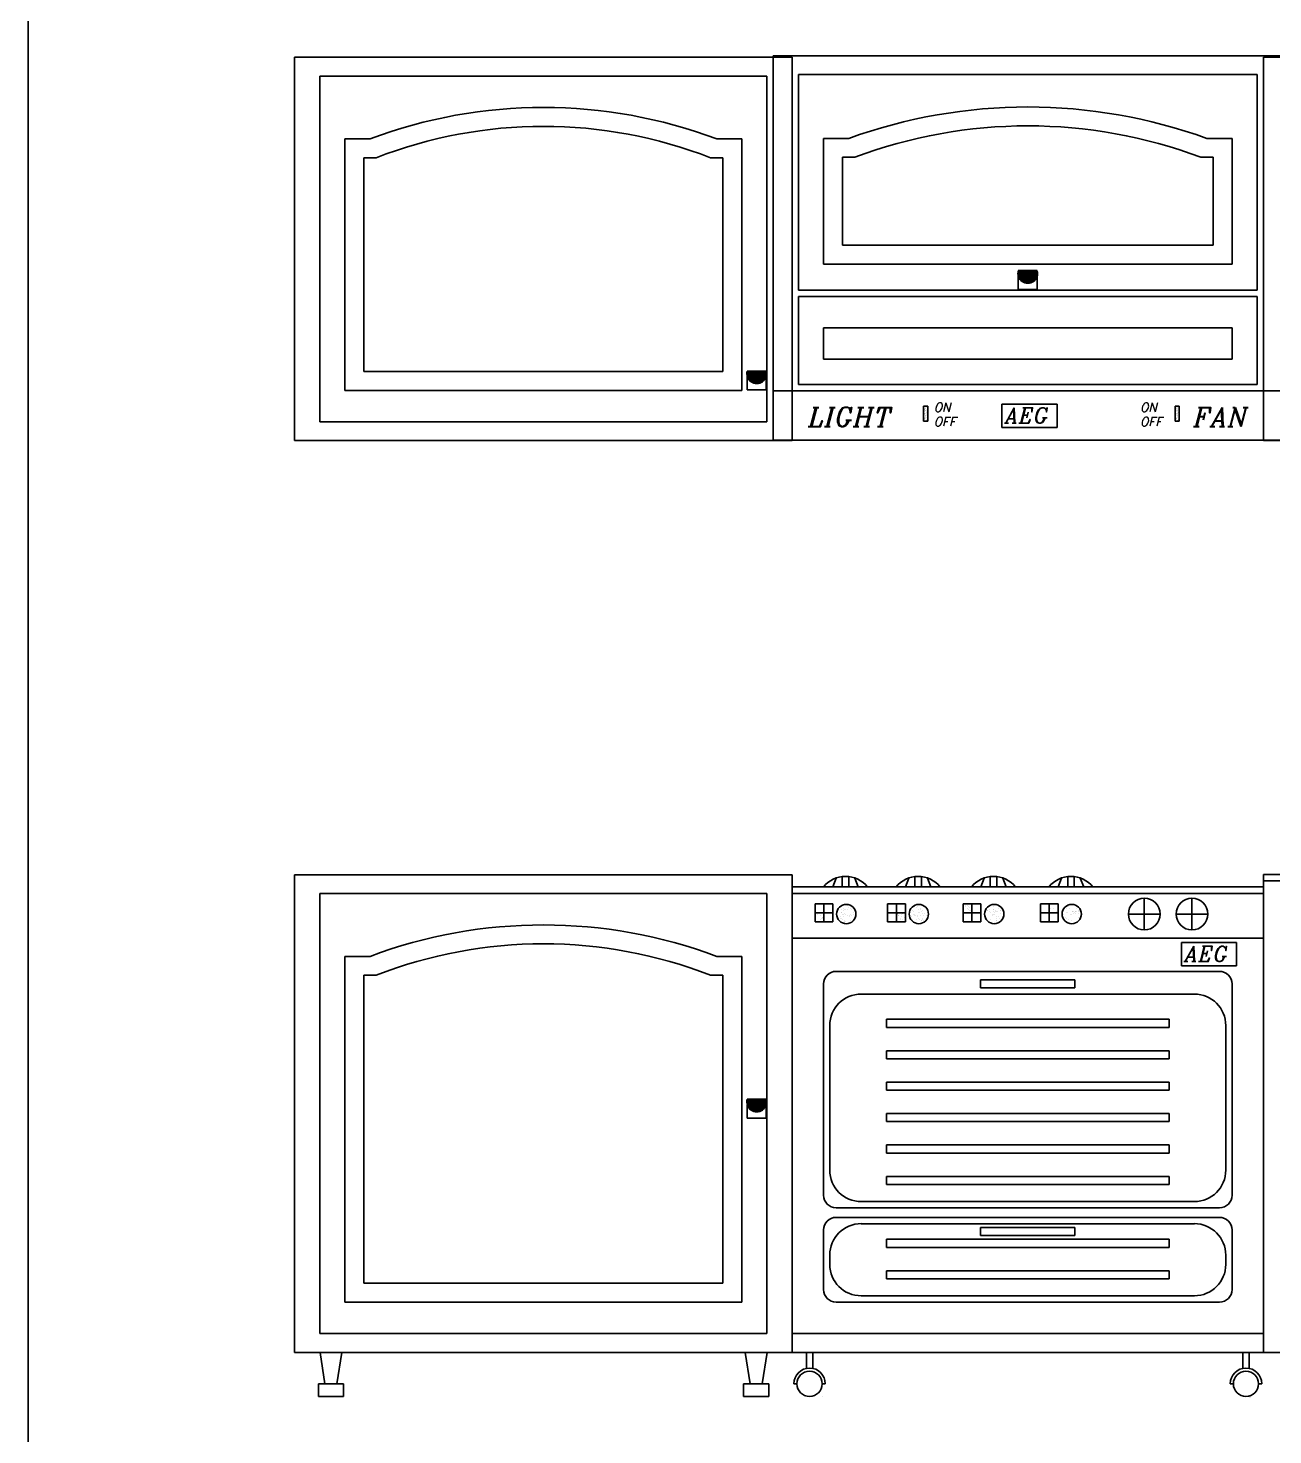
# Model space of a CAD drawing. Header units: millimetres. Extents: x 577 to 2337, y 236 to 943.
# Drawn here: x 764.177 to 766.085, y 701.457 to 703.614 of the extents above; entities that cross this region are included whole.
import ezdxf

# ---------------------------------------------------------------- set-up
doc = ezdxf.new("R2010")
doc.units = ezdxf.units.MM
doc.header["$LTSCALE"] = 0.01
doc.layers.add('06-Furn', color=4, linetype='Continuous')
doc.styles.add('ITALICC', font='italicc')

# ---------------------------------------------------------------- blocks, each defined once
blk = doc.blocks.new('kitc')
at = {"layer": '06-Furn', "color": 17}
for p, q in [((706.7753, 634.4725), (706.0125, 634.4725)), ((706.0125, 634.4725), (706.0125, 633.8847)), ((707.527, 634.4748), (706.7464, 634.4748)), ((706.7464, 634.4748), (706.7464, 633.8854)), ((706.7753, 633.8847), (706.7753, 634.4725)), ((709.0013, 634.4725), (707.498, 634.4725)), ((707.498, 634.4725), (707.498, 634.0774)), ((707.4884, 634.4459), (706.785, 634.4459)), ((706.785, 634.4459), (706.785, 634.1155)), ((707.4884, 634.1155), (707.4884, 634.4459)), ((706.7368, 634.4436), (706.0511, 634.4436)), ((706.0511, 634.4436), (706.0511, 633.9136)), ((706.7368, 633.9136), (706.7368, 634.4436)), ((706.1282, 634.3472), (706.0896, 634.3472)), ((706.0896, 634.3472), (706.0896, 633.9618)), ((706.6982, 634.3472), (706.6597, 634.3472)), ((706.6982, 633.9618), (706.6982, 634.3472)), ((706.8621, 634.348), (706.8235, 634.348)), ((706.8235, 634.348), (706.8235, 634.1552)), ((707.4499, 634.348), (707.4113, 634.348)), ((707.4499, 634.1552), (707.4499, 634.348)), ((706.1375, 634.3183), (706.1185, 634.3183)), ((706.1185, 634.3183), (706.1185, 633.9907)), ((706.6693, 634.3183), (706.6503, 634.3183)), ((706.6693, 633.9907), (706.6693, 634.3183)), ((706.8714, 634.3191), (706.8524, 634.3191)), ((706.8524, 634.3191), (706.8524, 634.1842)), ((707.421, 634.3191), (707.402, 634.3191)), ((707.421, 634.1842), (707.421, 634.3191)), ((706.8524, 634.1842), (707.421, 634.1842)), ((706.8235, 634.1552), (707.4499, 634.1552)), ((707.1219, 634.1439), (707.1515, 634.1439)), ((707.1512, 634.1453), (707.1222, 634.1453)), ((707.1217, 634.1427), (707.1517, 634.1427)), ((707.1217, 634.1415), (707.1517, 634.1415)), ((707.1217, 634.1403), (707.1517, 634.1403)), ((707.1218, 634.1391), (707.1516, 634.1391)), ((707.122, 634.1379), (707.1514, 634.1379)), ((707.1222, 634.1368), (707.1222, 634.1164)), ((707.1223, 634.1367), (707.1511, 634.1367)), ((707.1227, 634.1355), (707.1507, 634.1355)), ((707.1232, 634.1343), (707.1502, 634.1343)), ((707.1239, 634.1331), (707.1495, 634.1331)), ((707.1248, 634.1319), (707.1486, 634.1319)), ((707.1258, 634.1307), (707.1476, 634.1307)), ((707.1271, 634.1295), (707.1463, 634.1295)), ((707.1287, 634.1283), (707.1447, 634.1283)), ((707.1311, 634.1271), (707.1423, 634.1271)), ((707.1512, 634.1368), (707.1512, 634.1164)), ((706.7753, 634.1058), (706.7753, 634.1058)), ((706.785, 634.1155), (707.4884, 634.1155)), ((706.785, 634.1058), (706.785, 633.9709)), ((706.785, 634.1058), (707.4884, 634.1058)), ((707.1222, 634.1164), (707.1512, 634.1164)), ((707.4884, 633.9709), (707.4884, 634.1058)), ((706.8235, 634.0095), (706.8235, 634.0576)), ((706.8235, 634.0576), (707.4499, 634.0576)), ((707.4499, 634.0576), (707.4499, 634.0095)), ((707.498, 634.0774), (707.498, 634.0774)), ((707.498, 634.0774), (707.498, 633.8847)), ((707.4499, 634.0095), (706.8235, 634.0095)), ((706.1185, 633.9907), (706.6693, 633.9907)), ((706.706, 633.9877), (706.7361, 633.9877)), ((706.706, 633.9865), (706.7361, 633.9865)), ((706.7061, 633.9889), (706.736, 633.9889)), ((706.7061, 633.9852), (706.736, 633.9852)), ((706.7063, 633.9901), (706.7358, 633.9901)), ((706.7063, 633.984), (706.7358, 633.984)), ((706.7355, 633.9914), (706.7066, 633.9914)), ((706.7066, 633.983), (706.7066, 633.9625)), ((706.7066, 633.9828), (706.7355, 633.9828)), ((706.7071, 633.9816), (706.7351, 633.9816)), ((706.7076, 633.9804), (706.7345, 633.9804)), ((706.7083, 633.9792), (706.7338, 633.9792)), ((706.7091, 633.978), (706.733, 633.978)), ((706.7101, 633.9768), (706.732, 633.9768)), ((706.7114, 633.9756), (706.7307, 633.9756)), ((706.7131, 633.9744), (706.729, 633.9744)), ((706.7155, 633.9732), (706.7266, 633.9732)), ((706.7355, 633.983), (706.7355, 633.9625)), ((706.0896, 633.9618), (706.6982, 633.9618)), ((706.7066, 633.9625), (706.7355, 633.9625)), ((706.785, 633.9709), (707.4884, 633.9709)), ((706.0511, 633.9136), (706.7368, 633.9136)), ((706.0125, 633.8847), (706.7753, 633.8847)), ((706.7753, 633.2193), (706.0125, 633.2193)), ((706.0125, 633.2193), (706.0125, 632.487)), ((706.7753, 632.487), (706.7753, 633.2193)), ((707.498, 633.2195), (709.0013, 633.2195)), ((707.498, 633.2099), (709.0013, 633.2099)), ((707.498, 633.2007), (707.498, 633.1904)), ((706.7368, 633.1904), (706.0511, 633.1904)), ((706.0511, 633.1904), (706.0511, 632.5159)), ((706.7368, 632.5159), (706.7368, 633.1904)), ((707.498, 632.487), (707.498, 633.1904)), ((706.1282, 633.094), (706.0896, 633.094)), ((706.0896, 633.094), (706.0896, 632.5641)), ((706.6982, 633.094), (706.6597, 633.094)), ((706.6982, 632.5641), (706.6982, 633.094)), ((706.1375, 633.0651), (706.1185, 633.0651)), ((706.1185, 633.0651), (706.1185, 632.593)), ((706.6693, 633.0651), (706.6503, 633.0651)), ((706.6693, 632.593), (706.6693, 633.0651)), ((706.7061, 632.8724), (706.736, 632.8724)), ((706.7063, 632.8736), (706.7358, 632.8736)), ((706.7066, 632.875), (706.7066, 632.875)), ((706.7355, 632.875), (706.7066, 632.875)), ((706.7355, 632.875), (706.7355, 632.875)), ((706.706, 632.8712), (706.7361, 632.8712)), ((706.706, 632.87), (706.7361, 632.87)), ((706.7061, 632.8688), (706.736, 632.8688)), ((706.7063, 632.8676), (706.7358, 632.8676)), ((706.7066, 632.8665), (706.7066, 632.846)), ((706.7066, 632.8664), (706.7355, 632.8664)), ((706.7071, 632.8652), (706.7351, 632.8652)), ((706.7076, 632.864), (706.7345, 632.864)), ((706.7083, 632.8628), (706.7338, 632.8628)), ((706.7091, 632.8616), (706.733, 632.8616)), ((706.7101, 632.8604), (706.732, 632.8604)), ((706.7114, 632.8592), (706.7307, 632.8592)), ((706.7131, 632.858), (706.729, 632.858)), ((706.7155, 632.8568), (706.7266, 632.8568)), ((706.7355, 632.8665), (706.7355, 632.846)), ((706.7066, 632.846), (706.7355, 632.846)), ((706.1185, 632.593), (706.6693, 632.593)), ((706.0896, 632.5641), (706.6982, 632.5641)), ((706.0511, 632.5159), (706.7368, 632.5159)), ((706.0125, 632.487), (706.7753, 632.487)), ((706.059, 632.4388), (706.0515, 632.487)), ((706.0774, 632.4388), (706.0849, 632.487)), ((706.711, 632.4388), (706.7035, 632.487)), ((706.7294, 632.4388), (706.7369, 632.487)), ((707.498, 632.487), (709.0013, 632.487)), ((706.0875, 632.4388), (706.0489, 632.4388)), ((706.0489, 632.4388), (706.0489, 632.4195)), ((706.0489, 632.4195), (706.0875, 632.4195)), ((706.0621, 632.4194), (706.062, 632.4195)), ((706.0682, 632.4388), (706.0682, 632.4388)), ((706.0682, 632.4195), (706.0682, 632.4195)), ((706.0743, 632.4194), (706.0743, 632.4195)), ((706.0875, 632.4195), (706.0875, 632.4388)), ((706.7395, 632.4388), (706.7009, 632.4388)), ((706.7009, 632.4388), (706.7009, 632.4195)), ((706.7009, 632.4195), (706.7395, 632.4195)), ((706.7141, 632.4194), (706.714, 632.4195)), ((706.7263, 632.4194), (706.7263, 632.4195)), ((706.7395, 632.4195), (706.7395, 632.4388))]:
    blk.add_line(p, q, dxfattribs=at)
at = {"layer": '06-Furn', "color": 8}
for p, q in [((706.7464, 633.9613), (707.4499, 633.9613)), ((707.4499, 633.9613), (707.527, 633.9613)), ((706.9833, 633.9375), (706.977, 633.9375)), ((706.977, 633.9375), (706.977, 633.9352)), ((706.977, 633.9352), (706.977, 633.9144)), ((706.977, 633.9315), (706.977, 633.9315)), ((706.978, 633.9353), (706.978, 633.9353)), ((706.9784, 633.9323), (706.9784, 633.9323)), ((706.9787, 633.9374), (706.9787, 633.9374)), ((706.9787, 633.9304), (706.9787, 633.9304)), ((706.9788, 633.9337), (706.9788, 633.9337)), ((706.9788, 633.9337), (706.9788, 633.9337)), ((706.9788, 633.932), (706.9788, 633.932)), ((706.9789, 633.93), (706.9789, 633.93)), ((706.9793, 633.9339), (706.9793, 633.9339)), ((706.9795, 633.9355), (706.9795, 633.9355)), ((706.9797, 633.9306), (706.9797, 633.9306)), ((706.9797, 633.9306), (706.9797, 633.9306)), ((706.9801, 633.9334), (706.9801, 633.9334)), ((706.9804, 633.9304), (706.9804, 633.9304)), ((706.9806, 633.9373), (706.9806, 633.9373)), ((706.9809, 633.9291), (706.9809, 633.9291)), ((706.9811, 633.9355), (706.9811, 633.9355)), ((706.9812, 633.9318), (706.9812, 633.9318)), ((706.9813, 633.9308), (706.9813, 633.9308)), ((706.9814, 633.9281), (706.9814, 633.9281)), ((706.9815, 633.9363), (706.9815, 633.9363)), ((706.9817, 633.9285), (706.9817, 633.9285)), ((706.9822, 633.9359), (706.9822, 633.9359)), ((706.9823, 633.9358), (706.9823, 633.9358)), ((706.9824, 633.9287), (706.9824, 633.9287)), ((706.9827, 633.9284), (706.9827, 633.9284)), ((706.983, 633.9315), (706.983, 633.9315)), ((706.9832, 633.936), (706.9832, 633.936)), ((706.9833, 633.9144), (706.9833, 633.9375)), ((707.0971, 633.905), (707.0971, 633.9406)), ((707.0971, 633.9406), (707.1816, 633.9406)), ((707.1816, 633.9406), (707.1816, 633.905)), ((707.3687, 633.9375), (707.3625, 633.9375)), ((707.3625, 633.9375), (707.3625, 633.9352)), ((707.3625, 633.9352), (707.3625, 633.9144)), ((707.3625, 633.9315), (707.3625, 633.9315)), ((707.3634, 633.9353), (707.3634, 633.9353)), ((707.3638, 633.9323), (707.3638, 633.9323)), ((707.3641, 633.9374), (707.3641, 633.9374)), ((707.3642, 633.9337), (707.3642, 633.9337)), ((707.3642, 633.9337), (707.3642, 633.9337)), ((707.3642, 633.932), (707.3642, 633.932)), ((707.3642, 633.9304), (707.3642, 633.9304)), ((707.3644, 633.93), (707.3644, 633.93)), ((707.3647, 633.9339), (707.3647, 633.9339)), ((707.365, 633.9355), (707.365, 633.9355)), ((707.3652, 633.9306), (707.3652, 633.9306)), ((707.3652, 633.9306), (707.3652, 633.9306)), ((707.3656, 633.9334), (707.3656, 633.9334)), ((707.3659, 633.9304), (707.3659, 633.9304)), ((707.366, 633.9373), (707.366, 633.9373)), ((707.3663, 633.9291), (707.3663, 633.9291)), ((707.3666, 633.9355), (707.3666, 633.9355)), ((707.3667, 633.9318), (707.3667, 633.9318)), ((707.3667, 633.9308), (707.3667, 633.9308)), ((707.3668, 633.9281), (707.3668, 633.9281)), ((707.3669, 633.9363), (707.3669, 633.9363)), ((707.3671, 633.9285), (707.3671, 633.9285)), ((707.3676, 633.9359), (707.3676, 633.9359)), ((707.3677, 633.9358), (707.3677, 633.9358)), ((707.3678, 633.9287), (707.3678, 633.9287)), ((707.3681, 633.9284), (707.3681, 633.9284)), ((707.3685, 633.9315), (707.3685, 633.9315)), ((707.3686, 633.936), (707.3686, 633.936)), ((707.3687, 633.9144), (707.3687, 633.9375)), ((706.977, 633.9144), (706.9833, 633.9144)), ((706.9771, 633.9203), (706.9771, 633.9203)), ((706.9772, 633.9237), (706.9772, 633.9237)), ((706.9779, 633.9253), (706.9779, 633.9253)), ((706.978, 633.9194), (706.978, 633.9194)), ((706.9781, 633.9204), (706.9781, 633.9204)), ((706.9783, 633.9147), (706.9783, 633.9147)), ((706.9786, 633.9267), (706.9786, 633.9267)), ((706.9786, 633.9251), (706.9786, 633.9251)), ((706.9787, 633.9181), (706.9787, 633.9181)), ((706.9788, 633.9189), (706.9788, 633.9189)), ((706.9789, 633.9155), (706.9789, 633.9155)), ((706.979, 633.9263), (706.979, 633.9263)), ((706.979, 633.9177), (706.979, 633.9177)), ((706.9792, 633.9226), (706.9792, 633.9226)), ((706.9793, 633.9189), (706.9793, 633.9189)), ((706.9793, 633.9189), (706.9793, 633.9189)), ((706.9794, 633.9152), (706.9794, 633.9152)), ((706.9795, 633.9146), (706.9795, 633.9146)), ((706.9797, 633.9206), (706.9797, 633.9206)), ((706.9799, 633.9156), (706.9799, 633.9156)), ((706.9802, 633.9218), (706.9802, 633.9218)), ((706.9805, 633.9257), (706.9805, 633.9257)), ((706.9805, 633.9234), (706.9805, 633.9234)), ((706.9807, 633.9162), (706.9807, 633.9162)), ((706.9809, 633.9231), (706.9809, 633.9231)), ((706.9815, 633.9258), (706.9815, 633.9258)), ((706.9815, 633.9244), (706.9815, 633.9244)), ((706.9815, 633.9158), (706.9815, 633.9158)), ((706.9816, 633.9207), (706.9816, 633.9207)), ((706.9817, 633.917), (706.9817, 633.917)), ((706.9817, 633.9169), (706.9817, 633.9169)), ((706.9823, 633.9209), (706.9823, 633.9209)), ((706.9824, 633.9242), (706.9824, 633.9242)), ((706.9826, 633.9215), (706.9826, 633.9215)), ((706.9826, 633.9144), (706.9826, 633.9144)), ((706.9831, 633.926), (706.9831, 633.926)), ((706.9832, 633.9237), (706.9832, 633.9237)), ((706.9832, 633.9214), (706.9832, 633.9214)), ((707.3625, 633.9203), (707.3625, 633.9203)), ((707.3625, 633.9144), (707.3687, 633.9144)), ((707.3627, 633.9237), (707.3627, 633.9237)), ((707.3633, 633.9253), (707.3633, 633.9253)), ((707.3634, 633.9194), (707.3634, 633.9194)), ((707.3635, 633.9204), (707.3635, 633.9204)), ((707.3637, 633.9147), (707.3637, 633.9147)), ((707.364, 633.9267), (707.364, 633.9267)), ((707.364, 633.9251), (707.364, 633.9251)), ((707.3641, 633.9181), (707.3641, 633.9181)), ((707.3642, 633.9189), (707.3642, 633.9189)), ((707.3643, 633.9155), (707.3643, 633.9155)), ((707.3645, 633.9263), (707.3645, 633.9263)), ((707.3645, 633.9177), (707.3645, 633.9177)), ((707.3646, 633.9226), (707.3646, 633.9226)), ((707.3647, 633.9189), (707.3647, 633.9189)), ((707.3647, 633.9189), (707.3647, 633.9189)), ((707.3648, 633.9152), (707.3648, 633.9152)), ((707.365, 633.9146), (707.365, 633.9146)), ((707.3651, 633.9206), (707.3651, 633.9206)), ((707.3653, 633.9156), (707.3653, 633.9156)), ((707.3656, 633.9218), (707.3656, 633.9218)), ((707.366, 633.9257), (707.366, 633.9257)), ((707.366, 633.9234), (707.366, 633.9234)), ((707.3661, 633.9162), (707.3661, 633.9162)), ((707.3663, 633.9231), (707.3663, 633.9231)), ((707.3669, 633.9244), (707.3669, 633.9244)), ((707.3669, 633.9158), (707.3669, 633.9158)), ((707.367, 633.9258), (707.367, 633.9258)), ((707.367, 633.9207), (707.367, 633.9207)), ((707.3671, 633.917), (707.3671, 633.917)), ((707.3672, 633.9169), (707.3672, 633.9169)), ((707.3677, 633.9209), (707.3677, 633.9209)), ((707.3679, 633.9242), (707.3679, 633.9242)), ((707.368, 633.9215), (707.368, 633.9215)), ((707.3681, 633.9144), (707.3681, 633.9144)), ((707.3685, 633.926), (707.3685, 633.926)), ((707.3686, 633.9214), (707.3686, 633.9214)), ((707.3687, 633.9237), (707.3687, 633.9237)), ((707.498, 633.9136), (707.498, 633.9136)), ((706.7464, 633.8854), (707.527, 633.8854)), ((707.1816, 633.905), (707.0971, 633.905)), ((707.498, 633.8847), (707.527, 633.8847)), ((706.8522, 633.2164), (706.8522, 633.2007)), ((706.8622, 633.2164), (706.8622, 633.2007)), ((706.9636, 633.2164), (706.9636, 633.2007)), ((706.9735, 633.2164), (706.9735, 633.2007)), ((707.0791, 633.2164), (707.0791, 633.2007)), ((707.0891, 633.2164), (707.0891, 633.2007)), ((707.1979, 633.2164), (707.1979, 633.2007)), ((707.2078, 633.2164), (707.2078, 633.2007)), ((707.498, 633.2195), (707.498, 632.487)), ((706.7753, 633.2007), (706.7753, 633.1904)), ((706.7753, 633.2007), (707.498, 633.2007)), ((706.8429, 633.2142), (706.8376, 633.2007)), ((706.8715, 633.2142), (706.8767, 633.2007)), ((706.9543, 633.2142), (706.949, 633.2007)), ((706.9828, 633.2142), (706.9881, 633.2007)), ((707.0698, 633.2142), (707.0646, 633.2007)), ((707.0984, 633.2142), (707.1037, 633.2007)), ((707.1886, 633.2142), (707.1833, 633.2007)), ((707.2171, 633.2142), (707.2224, 633.2007)), ((707.498, 633.1904), (706.7753, 633.1904)), ((706.7753, 633.1904), (706.7753, 632.487)), ((706.8105, 633.1745), (706.8105, 633.1606)), ((706.824, 633.1745), (706.8105, 633.1745)), ((706.824, 633.1745), (706.824, 633.1606)), ((706.8376, 633.1745), (706.824, 633.1745)), ((706.824, 633.1606), (706.824, 633.1745)), ((706.8376, 633.1606), (706.8376, 633.1745)), ((706.8589, 633.1734), (706.8589, 633.1734)), ((706.9218, 633.1745), (706.9218, 633.1606)), ((706.9354, 633.1745), (706.9218, 633.1745)), ((706.9354, 633.1606), (706.9354, 633.1745)), ((706.9354, 633.1745), (706.9354, 633.1606)), ((706.949, 633.1745), (706.9354, 633.1745)), ((706.949, 633.1606), (706.949, 633.1745)), ((707.0374, 633.1745), (707.0374, 633.1606)), ((707.051, 633.1745), (707.0374, 633.1745)), ((707.039, 633.1742), (707.039, 633.1742)), ((707.0417, 633.1742), (707.0417, 633.1742)), ((707.051, 633.1745), (707.051, 633.1606)), ((707.0645, 633.1745), (707.051, 633.1745)), ((707.051, 633.1606), (707.051, 633.1745)), ((707.0645, 633.1606), (707.0645, 633.1745)), ((707.1562, 633.1745), (707.1562, 633.1606)), ((707.1697, 633.1745), (707.1562, 633.1745)), ((707.1697, 633.1606), (707.1697, 633.1745)), ((707.1697, 633.1745), (707.1697, 633.1606)), ((707.1833, 633.1745), (707.1697, 633.1745)), ((707.1833, 633.1606), (707.1833, 633.1745)), ((707.2007, 633.1732), (707.2007, 633.1732)), ((707.3154, 633.1835), (707.3154, 633.1346)), ((707.3885, 633.1835), (707.3885, 633.1346)), ((706.8105, 633.1606), (706.8105, 633.1468)), ((706.824, 633.1606), (706.8105, 633.1606)), ((706.8105, 633.1606), (706.824, 633.1606)), ((706.8126, 633.1599), (706.8126, 633.1599)), ((706.814, 633.1586), (706.814, 633.1586)), ((706.8185, 633.1568), (706.8185, 633.1568)), ((706.8207, 633.1524), (706.8207, 633.1524)), ((706.8216, 633.1535), (706.8216, 633.1535)), ((706.822, 633.1544), (706.822, 633.1544)), ((706.824, 633.1606), (706.8376, 633.1606)), ((706.824, 633.1606), (706.824, 633.1468)), ((706.8376, 633.1606), (706.824, 633.1606)), ((706.824, 633.1468), (706.824, 633.1606)), ((706.8376, 633.1468), (706.8376, 633.1606)), ((706.8439, 633.1592), (706.8439, 633.1592)), ((706.8488, 633.1521), (706.8488, 633.1521)), ((706.8493, 633.1551), (706.8493, 633.1551)), ((706.8508, 633.1616), (706.8508, 633.1616)), ((706.8515, 633.1522), (706.8515, 633.1522)), ((706.8516, 633.1665), (706.8516, 633.1665)), ((706.8517, 633.1614), (706.8517, 633.1614)), ((706.8523, 633.158), (706.8523, 633.158)), ((706.8547, 633.1681), (706.8547, 633.1681)), ((706.8548, 633.1644), (706.8548, 633.1644)), ((706.8548, 633.159), (706.8548, 633.159)), ((706.8549, 633.1731), (706.8549, 633.1731)), ((706.8549, 633.1558), (706.8549, 633.1558)), ((706.855, 633.1732), (706.855, 633.1732)), ((706.8553, 633.1659), (706.8553, 633.1659)), ((706.8555, 633.1602), (706.8555, 633.1602)), ((706.8565, 633.1665), (706.8565, 633.1665)), ((706.8567, 633.1576), (706.8567, 633.1576)), ((706.8598, 633.1565), (706.8598, 633.1565)), ((706.8603, 633.1721), (706.8603, 633.1721)), ((706.8603, 633.1665), (706.8603, 633.1665)), ((706.8621, 633.1693), (706.8621, 633.1693)), ((706.8626, 633.1545), (706.8626, 633.1545)), ((706.8638, 633.157), (706.8638, 633.157)), ((706.8648, 633.1676), (706.8648, 633.1676)), ((706.8648, 633.1588), (706.8648, 633.1588)), ((706.8656, 633.1704), (706.8656, 633.1704)), ((706.8665, 633.1569), (706.8665, 633.1569)), ((706.867, 633.166), (706.867, 633.166)), ((706.8681, 633.1676), (706.8681, 633.1676)), ((706.8697, 633.1673), (706.8697, 633.1673)), ((706.8701, 633.1579), (706.8701, 633.1579)), ((706.8702, 633.1615), (706.8702, 633.1615)), ((706.8712, 633.1568), (706.8712, 633.1568)), ((706.8722, 633.1555), (706.8722, 633.1555)), ((706.8725, 633.1621), (706.8725, 633.1621)), ((706.9218, 633.1606), (706.9354, 633.1606)), ((706.9218, 633.1606), (706.9218, 633.1468)), ((706.9354, 633.1606), (706.9218, 633.1606)), ((706.9354, 633.1468), (706.9354, 633.1606)), ((706.9354, 633.1606), (706.9354, 633.1468)), ((706.949, 633.1606), (706.9354, 633.1606)), ((706.9354, 633.1606), (706.949, 633.1606)), ((706.9368, 633.1595), (706.9368, 633.1595)), ((706.9369, 633.158), (706.9369, 633.158)), ((706.9383, 633.1567), (706.9383, 633.1567)), ((706.9386, 633.1571), (706.9386, 633.1571)), ((706.942, 633.1523), (706.942, 633.1523)), ((706.9425, 633.1576), (706.9425, 633.1576)), ((706.943, 633.1553), (706.943, 633.1553)), ((706.9449, 633.1592), (706.9449, 633.1592)), ((706.947, 633.153), (706.947, 633.153)), ((706.949, 633.1468), (706.949, 633.1606)), ((706.959, 633.1557), (706.959, 633.1557)), ((706.96, 633.1647), (706.96, 633.1647)), ((706.9614, 633.1634), (706.9614, 633.1634)), ((706.962, 633.159), (706.962, 633.159)), ((706.9626, 633.1571), (706.9626, 633.1571)), ((706.9634, 633.1709), (706.9634, 633.1709)), ((706.9635, 633.1577), (706.9635, 633.1577)), ((706.9636, 633.1702), (706.9636, 633.1702)), ((706.9639, 633.1561), (706.9639, 633.1561)), ((706.9659, 633.169), (706.9659, 633.169)), ((706.9676, 633.1707), (706.9676, 633.1707)), ((706.9679, 633.1558), (706.9679, 633.1558)), ((706.9682, 633.1573), (706.9682, 633.1573)), ((706.9686, 633.1656), (706.9686, 633.1656)), ((706.9697, 633.1609), (706.9697, 633.1609)), ((706.9697, 633.1528), (706.9697, 633.1528)), ((706.9708, 633.1619), (706.9708, 633.1619)), ((706.9715, 633.1661), (706.9715, 633.1661)), ((706.9716, 633.1667), (706.9716, 633.1667)), ((706.9729, 633.1564), (706.9729, 633.1564)), ((706.9732, 633.1632), (706.9732, 633.1632)), ((706.9738, 633.1715), (706.9738, 633.1715)), ((706.9747, 633.1725), (706.9747, 633.1725)), ((706.9747, 633.1517), (706.9747, 633.1517)), ((706.9749, 633.1646), (706.9749, 633.1646)), ((706.9749, 633.1593), (706.9749, 633.1593)), ((706.9775, 633.1569), (706.9775, 633.1569)), ((706.9789, 633.16), (706.9789, 633.16)), ((706.9807, 633.1574), (706.9807, 633.1574)), ((706.981, 633.1525), (706.981, 633.1525)), ((706.9811, 633.1573), (706.9811, 633.1573)), ((706.9829, 633.1556), (706.9829, 633.1556)), ((706.984, 633.1563), (706.984, 633.1563)), ((707.0374, 633.1606), (707.0374, 633.1468)), ((707.051, 633.1606), (707.0374, 633.1606)), ((707.0374, 633.1606), (707.051, 633.1606)), ((707.0408, 633.1726), (707.0408, 633.1726)), ((707.0418, 633.1702), (707.0418, 633.1702)), ((707.0432, 633.1607), (707.0432, 633.1607)), ((707.0436, 633.1668), (707.0436, 633.1668)), ((707.0443, 633.1721), (707.0443, 633.1721)), ((707.0453, 633.1706), (707.0453, 633.1706)), ((707.0457, 633.166), (707.0457, 633.166)), ((707.0468, 633.1693), (707.0468, 633.1693)), ((707.0469, 633.1647), (707.0469, 633.1647)), ((707.0492, 633.1649), (707.0492, 633.1649)), ((707.0507, 633.1667), (707.0507, 633.1667)), ((707.051, 633.1606), (707.0645, 633.1606)), ((707.051, 633.1606), (707.051, 633.1468)), ((707.0645, 633.1606), (707.051, 633.1606)), ((707.051, 633.1468), (707.051, 633.1606)), ((707.0645, 633.1468), (707.0645, 633.1606)), ((707.0744, 633.1648), (707.0744, 633.1648)), ((707.0749, 633.1651), (707.0749, 633.1651)), ((707.0766, 633.1699), (707.0766, 633.1699)), ((707.0767, 633.1701), (707.0767, 633.1701)), ((707.0781, 633.1632), (707.0781, 633.1632)), ((707.0784, 633.1653), (707.0784, 633.1653)), ((707.08, 633.1615), (707.08, 633.1615)), ((707.0826, 633.1573), (707.0826, 633.1573)), ((707.0828, 633.1583), (707.0828, 633.1583)), ((707.0843, 633.1629), (707.0843, 633.1629)), ((707.0843, 633.1584), (707.0843, 633.1584)), ((707.0845, 633.1711), (707.0845, 633.1711)), ((707.0846, 633.1655), (707.0846, 633.1655)), ((707.0847, 633.1661), (707.0847, 633.1661)), ((707.0848, 633.1727), (707.0848, 633.1727)), ((707.0853, 633.1579), (707.0853, 633.1579)), ((707.0857, 633.1615), (707.0857, 633.1615)), ((707.0877, 633.1645), (707.0877, 633.1645)), ((707.0879, 633.1634), (707.0879, 633.1634)), ((707.0884, 633.1554), (707.0884, 633.1554)), ((707.0884, 633.1521), (707.0884, 633.1521)), ((707.0895, 633.1629), (707.0895, 633.1629)), ((707.0908, 633.1621), (707.0908, 633.1621)), ((707.0916, 633.1669), (707.0916, 633.1669)), ((707.0924, 633.1554), (707.0924, 633.1554)), ((707.0925, 633.171), (707.0925, 633.171)), ((707.0931, 633.1524), (707.0931, 633.1524)), ((707.0946, 633.165), (707.0946, 633.165)), ((707.0949, 633.1648), (707.0949, 633.1648)), ((707.0949, 633.1595), (707.0949, 633.1595)), ((707.0952, 633.1675), (707.0952, 633.1675)), ((707.0979, 633.1552), (707.0979, 633.1552)), ((707.099, 633.1562), (707.099, 633.1562)), ((707.1562, 633.1606), (707.1697, 633.1606)), ((707.1562, 633.1606), (707.1562, 633.1468)), ((707.1697, 633.1606), (707.1562, 633.1606)), ((707.1697, 633.1468), (707.1697, 633.1606)), ((707.1697, 633.1606), (707.1697, 633.1468)), ((707.1833, 633.1606), (707.1697, 633.1606)), ((707.1697, 633.1606), (707.1833, 633.1606)), ((707.1711, 633.1674), (707.1711, 633.1674)), ((707.1711, 633.1674), (707.1711, 633.1674)), ((707.1725, 633.1617), (707.1725, 633.1617)), ((707.1761, 633.1667), (707.1761, 633.1667)), ((707.1761, 633.1667), (707.1761, 633.1667)), ((707.1778, 633.1612), (707.1778, 633.1612)), ((707.1778, 633.1612), (707.1778, 633.1612)), ((707.1806, 633.1625), (707.1806, 633.1625)), ((707.1809, 633.1622), (707.1809, 633.1622)), ((707.183, 633.1697), (707.183, 633.1697)), ((707.1833, 633.1468), (707.1833, 633.1606)), ((707.1893, 633.16), (707.1893, 633.16)), ((707.1893, 633.16), (707.1893, 633.16)), ((707.1909, 633.165), (707.1909, 633.165)), ((707.1914, 633.159), (707.1914, 633.159)), ((707.1942, 633.1539), (707.1942, 633.1539)), ((707.1956, 633.1608), (707.1956, 633.1608)), ((707.1962, 633.1702), (707.1962, 633.1702)), ((707.1963, 633.1669), (707.1963, 633.1669)), ((707.1968, 633.1521), (707.1968, 633.1521)), ((707.1971, 633.161), (707.1971, 633.161)), ((707.1994, 633.1706), (707.1994, 633.1706)), ((707.2009, 633.168), (707.2009, 633.168)), ((707.2026, 633.1575), (707.2026, 633.1575)), ((707.2043, 633.1575), (707.2043, 633.1575)), ((707.2046, 633.1625), (707.2046, 633.1625)), ((707.206, 633.1622), (707.206, 633.1622)), ((707.2066, 633.1634), (707.2066, 633.1634)), ((707.2067, 633.1597), (707.2067, 633.1597)), ((707.2086, 633.161), (707.2086, 633.161)), ((707.21, 633.1627), (707.21, 633.1627)), ((707.21, 633.1597), (707.21, 633.1597)), ((707.2102, 633.1627), (707.2102, 633.1627)), ((707.2109, 633.1623), (707.2109, 633.1623)), ((707.2117, 633.1671), (707.2117, 633.1671)), ((707.2141, 633.1537), (707.2141, 633.1537)), ((707.2149, 633.165), (707.2149, 633.165)), ((707.2149, 633.1597), (707.2149, 633.1597)), ((707.2152, 633.1634), (707.2152, 633.1634)), ((707.2159, 633.1521), (707.2159, 633.1521)), ((707.216, 633.1668), (707.216, 633.1668)), ((707.2163, 633.1635), (707.2163, 633.1635)), ((707.2165, 633.152), (707.2165, 633.152)), ((707.2167, 633.1535), (707.2167, 633.1535)), ((707.2172, 633.1599), (707.2172, 633.1599)), ((707.2173, 633.1575), (707.2173, 633.1575)), ((707.291, 633.159), (707.3399, 633.159)), ((707.3641, 633.159), (707.4129, 633.159)), ((706.8105, 633.1468), (706.824, 633.1468)), ((706.8147, 633.1482), (706.8147, 633.1482)), ((706.8183, 633.151), (706.8183, 633.151)), ((706.8223, 633.1516), (706.8223, 633.1516)), ((706.824, 633.1468), (706.8376, 633.1468)), ((706.8522, 633.1465), (706.8522, 633.1465)), ((706.853, 633.1509), (706.853, 633.1509)), ((706.8551, 633.1473), (706.8551, 633.1473)), ((706.856, 633.1488), (706.856, 633.1488)), ((706.8561, 633.1464), (706.8561, 633.1464)), ((706.8578, 633.1472), (706.8578, 633.1472)), ((706.8597, 633.1447), (706.8597, 633.1447)), ((706.8611, 633.1451), (706.8611, 633.1451)), ((706.8654, 633.149), (706.8654, 633.149)), ((706.8695, 633.1497), (706.8695, 633.1497)), ((706.9218, 633.1468), (706.9354, 633.1468)), ((706.9354, 633.1468), (706.949, 633.1468)), ((706.9395, 633.147), (706.9395, 633.147)), ((706.9413, 633.1501), (706.9413, 633.1501)), ((706.945, 633.1505), (706.945, 633.1505)), ((706.9595, 633.1499), (706.9595, 633.1499)), ((706.9602, 633.1498), (706.9602, 633.1498)), ((706.9665, 633.1505), (706.9665, 633.1505)), ((706.9707, 633.1511), (706.9707, 633.1511)), ((706.9736, 633.1483), (706.9736, 633.1483)), ((706.9737, 633.1498), (706.9737, 633.1498)), ((706.9758, 633.1503), (706.9758, 633.1503)), ((706.9772, 633.149), (706.9772, 633.149)), ((706.9778, 633.1474), (706.9778, 633.1474)), ((707.0374, 633.1468), (707.051, 633.1468)), ((707.051, 633.1468), (707.0645, 633.1468)), ((707.0754, 633.1503), (707.0754, 633.1503)), ((707.0795, 633.1501), (707.0795, 633.1501)), ((707.0805, 633.1456), (707.0805, 633.1456)), ((707.0815, 633.1458), (707.0815, 633.1458)), ((707.0855, 633.1463), (707.0855, 633.1463)), ((707.0855, 633.1463), (707.0855, 633.1463)), ((707.0883, 633.1486), (707.0883, 633.1486)), ((707.0885, 633.1497), (707.0885, 633.1497)), ((707.0918, 633.1471), (707.0918, 633.1471)), ((707.0934, 633.1473), (707.0934, 633.1473)), ((707.0951, 633.1502), (707.0951, 633.1502)), ((707.1562, 633.1468), (707.1697, 633.1468)), ((707.1697, 633.1468), (707.1833, 633.1468)), ((707.1995, 633.1503), (707.1995, 633.1503)), ((707.2043, 633.1485), (707.2043, 633.1485)), ((707.2072, 633.1449), (707.2072, 633.1449)), ((707.2072, 633.1449), (707.2072, 633.1449)), ((706.7763, 633.1221), (707.498, 633.1221)), ((707.3724, 633.0795), (707.3724, 633.1151)), ((707.3724, 633.1151), (707.4569, 633.1151)), ((707.4569, 633.1151), (707.4569, 633.0795)), ((707.4306, 633.0711), (706.8428, 633.0711)), ((707.4569, 633.0795), (707.3724, 633.0795)), ((706.8235, 633.0518), (706.8235, 632.7279)), ((707.0644, 633.0582), (707.209, 633.0582)), ((707.0644, 633.0457), (707.0644, 633.0582)), ((707.209, 633.0457), (707.0644, 633.0457)), ((707.209, 633.0582), (707.209, 633.0457)), ((707.4499, 632.7279), (707.4499, 633.0518)), ((707.3921, 633.0362), (706.8813, 633.0362)), ((706.8332, 632.988), (706.8332, 632.7664)), ((706.9199, 632.9977), (707.3535, 632.9977)), ((706.9199, 632.9852), (706.9199, 632.9977)), ((707.3535, 632.9852), (706.9199, 632.9852)), ((707.3535, 632.9977), (707.3535, 632.9852)), ((707.4402, 632.7664), (707.4402, 632.988)), ((706.9199, 632.9495), (707.3535, 632.9495)), ((706.9199, 632.937), (706.9199, 632.9495)), ((707.3535, 632.937), (706.9199, 632.937)), ((707.3535, 632.9495), (707.3535, 632.937)), ((706.9199, 632.9013), (707.3535, 632.9013)), ((706.9199, 632.8888), (706.9199, 632.9013)), ((707.3535, 632.9013), (707.3535, 632.8888)), ((707.3535, 632.8888), (706.9199, 632.8888)), ((706.9199, 632.8531), (707.3535, 632.8531)), ((706.9199, 632.8407), (706.9199, 632.8531)), ((707.3535, 632.8531), (707.3535, 632.8407)), ((707.3535, 632.8407), (706.9199, 632.8407)), ((706.9199, 632.805), (707.3535, 632.805)), ((706.9199, 632.7925), (706.9199, 632.805)), ((707.3535, 632.7925), (706.9199, 632.7925)), ((707.3535, 632.805), (707.3535, 632.7925)), ((706.9199, 632.7568), (707.3535, 632.7568)), ((706.9199, 632.7443), (706.9199, 632.7568)), ((707.3535, 632.7443), (706.9199, 632.7443)), ((707.3535, 632.7568), (707.3535, 632.7443)), ((706.8428, 632.7086), (707.4306, 632.7086)), ((706.8813, 632.7182), (707.3921, 632.7182)), ((707.4306, 632.6939), (706.8428, 632.6939)), ((707.3921, 632.6842), (706.8813, 632.6842)), ((707.0644, 632.6784), (707.209, 632.6784)), ((707.0644, 632.6659), (707.0644, 632.6784)), ((707.209, 632.6784), (707.209, 632.6659)), ((706.8235, 632.6746), (706.8235, 632.5833)), ((706.9199, 632.6604), (707.3535, 632.6604)), ((706.9199, 632.6479), (706.9199, 632.6604)), ((707.209, 632.6659), (707.0644, 632.6659)), ((707.3535, 632.6604), (707.3535, 632.6479)), ((707.4499, 632.5833), (707.4499, 632.6746)), ((706.8332, 632.6361), (706.8332, 632.6219)), ((707.3535, 632.6479), (706.9199, 632.6479)), ((707.4402, 632.6219), (707.4402, 632.6361)), ((706.9199, 632.6122), (707.3535, 632.6122)), ((706.9199, 632.5998), (706.9199, 632.6122)), ((707.3535, 632.5998), (706.9199, 632.5998)), ((707.3535, 632.6122), (707.3535, 632.5998)), ((706.8813, 632.5737), (707.3921, 632.5737)), ((706.8428, 632.5641), (707.4306, 632.5641)), ((706.7753, 632.5159), (707.498, 632.5159)), ((706.7753, 632.487), (707.498, 632.487)), ((706.7973, 632.4624), (706.7973, 632.487)), ((706.8069, 632.4624), (706.8069, 632.487)), ((707.4665, 632.4624), (707.4665, 632.487)), ((707.4761, 632.4624), (707.4761, 632.487)), ((706.7828, 632.4388), (706.778, 632.4388)), ((706.796, 632.4194), (706.7959, 632.4195)), ((706.8082, 632.4194), (706.8082, 632.4195)), ((706.8262, 632.4388), (706.8214, 632.4388)), ((706.8214, 632.4195), (706.8214, 632.4195)), ((707.4472, 632.4388), (707.452, 632.4388)), ((707.4652, 632.4194), (707.4652, 632.4195)), ((707.4774, 632.4194), (707.4775, 632.4195)), ((707.4906, 632.4388), (707.4954, 632.4388))]:
    blk.add_line(p, q, dxfattribs=at)
for centre, radius in [((706.8584, 633.159), 0.0148), ((706.9697, 633.159), 0.0148), ((707.0853, 633.159), 0.0148), ((707.2041, 633.159), 0.0148), ((707.3154, 633.159), 0.0244), ((707.3885, 633.159), 0.0244), ((706.8021, 632.4388), 0.0193), ((707.4713, 632.4388), 0.0193)]:
    blk.add_circle(centre, radius, dxfattribs=at)
at = {"layer": '06-Furn', "color": 17}
for centre, radius, start, end in [((706.3939, 633.6385), 0.757, 69.4474, 110.5526), ((707.1367, 633.5894), 0.8068, 70.0987, 109.9013), ((706.3939, 633.66), 0.7065, 68.7175, 111.2825), ((707.1367, 633.6127), 0.7546, 69.4147, 110.5853), ((707.1367, 634.141), 0.0151, 163.7398, 16.2602), ((706.7211, 633.9872), 0.0151, 163.7398, 16.2602), ((706.3939, 632.3853), 0.757, 69.4474, 110.5526), ((706.3939, 632.4068), 0.7065, 68.7175, 111.2825), ((706.7211, 632.8707), 0.0151, 163.7398, 16.2602)]:
    blk.add_arc(centre, radius, start, end, dxfattribs=at)
at = {"layer": '06-Furn', "color": 8}
for centre, radius, start, end in [((706.8572, 633.1734), 0.0433, 38.4721, 141.5279), ((706.9685, 633.1734), 0.0433, 38.4721, 141.5279), ((707.0841, 633.1734), 0.0433, 38.4721, 141.5279), ((707.2029, 633.1734), 0.0433, 38.4721, 141.5279), ((706.8428, 633.0518), 0.0193, 90, 180), ((707.4306, 633.0518), 0.0193, 0, 90), ((706.8813, 632.988), 0.0482, 90, 180), ((707.3921, 632.988), 0.0482, 0, 90), ((706.8813, 632.7664), 0.0482, 180, 270), ((707.3921, 632.7664), 0.0482, 270, 0), ((706.8428, 632.7279), 0.0193, 180, 270), ((707.4306, 632.7279), 0.0193, 270, 0), ((706.8428, 632.6746), 0.0193, 90, 180), ((706.8813, 632.6361), 0.0482, 90, 180), ((707.3921, 632.6361), 0.0482, 0, 90), ((707.4306, 632.6746), 0.0193, 0, 90), ((706.8813, 632.6219), 0.0482, 180, 270), ((707.3921, 632.6219), 0.0482, 270, 0), ((706.8428, 632.5833), 0.0193, 180, 270), ((707.4306, 632.5833), 0.0193, 270, 0), ((706.8021, 632.4388), 0.0241, 0, 180), ((707.4713, 632.4388), 0.0241, 0, 180)]:
    blk.add_arc(centre, radius, start, end, dxfattribs=at)
at = {"layer": '06-Furn', "color": 8, "style": 'ITALICC'}
for s, height, p in [('LIGHT', 0.0292, (706.8, 633.9065)), ('ON', 0.01355, (706.9925, 633.929)), ('AEG', 0.02347, (707.1029, 633.9116)), ('ON', 0.01355, (707.3088, 633.929)), ('FAN', 0.0292, (707.3908, 633.9065)), ('OFF', 0.01355, (706.9925, 633.9071)), ('OFF', 0.01355, (707.3088, 633.9071)), ('AEG', 0.02347, (707.3782, 633.086))]:
    blk.add_text(s, height=height, dxfattribs=at).set_placement(p)

msp = doc.modelspace()

# ---------------------------------------------------------------- linework, layer by layer
at = {"layer": '06-Furn', "color": 5}
msp.add_lwpolyline([(764.1767, 711.677), (764.1767, 698.677), (771.6767, 698.677), (771.6767, 711.677)], close=True, dxfattribs=at)

# ---------------------------------------------------------------- block references
at = {"layer": '06-Furn', "color": 241}
msp.add_blockref('kitc', (58.5728, 69.0966), dxfattribs=at)

doc.saveas('drawing.dxf')
